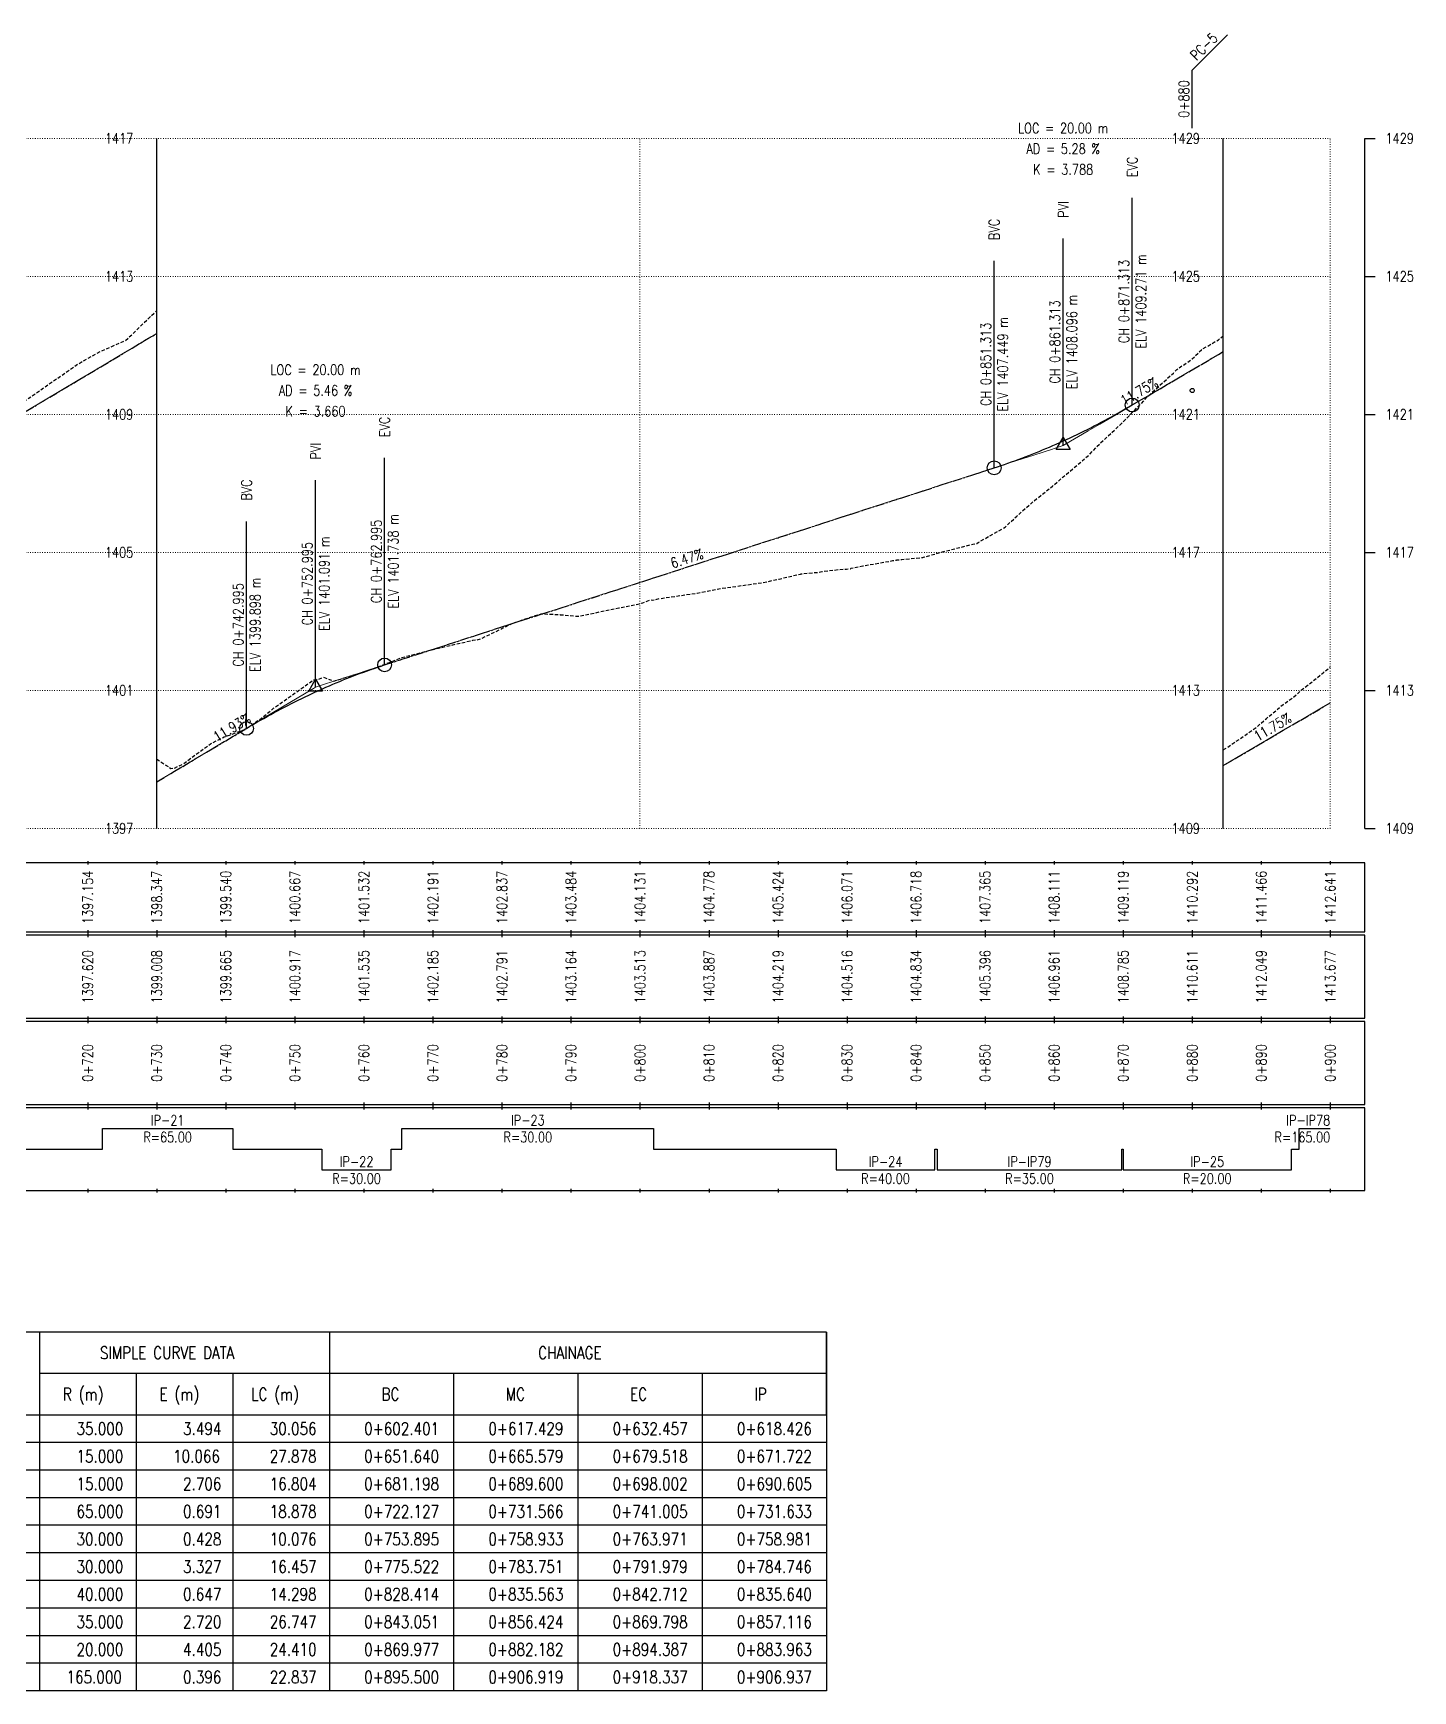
# Model space of a CAD drawing. Extents: x 337736 to 342002, y 3067251 to 3069533.
# Drawn here: x 338887.5 to 339087.4, y 3067262.7 to 3067503 of the extents above; entities that cross this region are included whole.
import ezdxf
from ezdxf.enums import TextEntityAlignment as Align

# ---------------------------------------------------------------- set-up
doc = ezdxf.new("R2010")
doc.units = 0
doc.header["$MEASUREMENT"] = 0
for name, pattern in [('Center', [2, 1.25, -0.25, 0.25, -0.25]), ('Dashed', [0.75, 0.5, -0.25]), ('Dot', [0.25, 0, -0.25])]:
    doc.linetypes.add(name, pattern=pattern)
for name, color, linetype in [('Chainage_TXT', 7, 'Continuous'), ('DesignRL_TXT', 5, 'Continuous'), ('ExistRL_TXT', 3, 'Continuous'), ('GL', 3, 'Dashed'), ('Grade Text', 7, 'Continuous'), ('HC_Data', 7, 'Continuous'), ('Horizontal Alignment', 7, 'Continuous'), ('Remark', 7, 'Continuous'), ('Scale Line', 1, 'Continuous'), ('TitleBox', 7, 'Continuous'), ('VIP Mark', 7, 'Continuous')]:
    doc.layers.add(name, color=color, linetype=linetype)
for name, color, linetype, lineweight in [('Grids', 9, 'Dot', 13), ('PipeCulvert', 6, 'Continuous', 30), ('Vertical Alignment', 5, 'Center', 30), ('VIP Line', 2, 'Continuous', 5)]:
    doc.layers.add(name, color=color, linetype=linetype, lineweight=lineweight)
doc.styles.get("Standard").update_dxf_attribs({"font": 'simplex.shx'})

msp = doc.modelspace()

# ---------------------------------------------------------------- linework, layer by layer
at = {"layer": 'GL', "flags": 128}
for points in [[(338775.39, 3067395.47), (338776.07, 3067395.65), (338777.1, 3067395.92), (338778.38, 3067396.28), (338782.02, 3067397.24), (338784.75, 3067397.87), (338786.64, 3067398.6), (338790.11, 3067399.95), (338791.44, 3067400.15), (338795.39, 3067401.51), (338796.36, 3067401.81), (338796.76, 3067401.99), (338800.27, 3067403.9), (338802.03, 3067405.03), (338802.62, 3067405.29), (338805.23, 3067407.85), (338807.83, 3067408.68), (338808.73, 3067409.15), (338810.08, 3067410.4), (338814.69, 3067412.1), (338815.32, 3067412.48), (338815.39, 3067412.52), (338816.02, 3067412.89), (338820.39, 3067415.72), (338824.02, 3067417.43), (338826.11, 3067418.17), (338827.99, 3067418.85), (338829.91, 3067419.97), (338832.42, 3067420.61), (338833.42, 3067421.19), (338833.7, 3067421.21), (338835.39, 3067421.75), (338835.82, 3067421.89), (338838.05, 3067422.75), (338839.76, 3067423.19), (338839.98, 3067423.19), (338842.82, 3067424), (338843.88, 3067424.63), (338845.14, 3067424.98), (338847.76, 3067425.73), (338849.93, 3067426.22), (338851.65, 3067426.62), (338853.3, 3067427.34), (338855.39, 3067428.26), (338855.88, 3067428.47), (338857.85, 3067428.84), (338859.81, 3067429.91), (338861.18, 3067430.66), (338862.93, 3067431.63), (338864.29, 3067432.38), (338867.97, 3067434.49), (338868.42, 3067434.77), (338872.1, 3067437.09), (338872.72, 3067437.89), (338875.39, 3067440.64), (338877.11, 3067442.41), (338882.59, 3067447.12), (338886.45, 3067449.81), (338894, 3067455.05), (338895.39, 3067455.84), (338897.26, 3067456.88), (338900.81, 3067458.41), (338901.81, 3067459.31), (338905.37, 3067462.78)], [(338905.37, 3067397.78), (338907.43, 3067396.42), (338907.96, 3067396.46), (338909.15, 3067397.04), (338913.16, 3067399.99), (338915.15, 3067400.98), (338915.39, 3067401.06), (338918.24, 3067402.1), (338920.61, 3067403.73), (338922.31, 3067405.13), (338928.07, 3067409.23), (338928.39, 3067409.26), (338928.79, 3067409.31), (338929.53, 3067409.63), (338931.04, 3067409.07), (338933.48, 3067409.83), (338934.87, 3067410.24), (338935.39, 3067410.41), (338936.11, 3067410.64), (338940.69, 3067412.4), (338940.79, 3067412.45), (338940.87, 3067412.48), (338944.64, 3067413.45), (338945.62, 3067413.72), (338951.19, 3067414.99), (338951.72, 3067415.05), (338952.43, 3067415.27), (338955.39, 3067416.69), (338956.71, 3067417.35), (338958.22, 3067417.89), (338961.08, 3067418.84), (338963.83, 3067418.7), (338966.45, 3067418.46), (338971.05, 3067419.42), (338972.34, 3067419.68), (338974.57, 3067420.11), (338975.3, 3067420.27), (338975.39, 3067420.3), (338975.79, 3067420.44), (338976.97, 3067420.88), (338977.18, 3067420.79), (338978.19, 3067421.03), (338983.66, 3067421.82), (338986.8, 3067422.46), (338987.9, 3067422.61), (338993.2, 3067423.35), (338995.39, 3067423.83), (338995.55, 3067423.87), (338998.66, 3067424.59), (338998.74, 3067424.6), (338998.78, 3067424.61), (338998.97, 3067424.63), (339001.35, 3067424.86), (339001.75, 3067424.96), (339004.85, 3067425.32), (339005.33, 3067425.31), (339005.8, 3067425.35), (339005.88, 3067425.36), (339005.97, 3067425.45), (339007.67, 3067425.76), (339012.01, 3067426.53), (339012.53, 3067426.62), (339012.62, 3067426.63), (339013.31, 3067426.7), (339015.39, 3067426.9), (339016.28, 3067426.99), (339016.38, 3067427), (339016.47, 3067427.03), (339018.87, 3067427.71), (339023.6, 3067428.93), (339024.21, 3067429.01), (339024.37, 3067429.16), (339025.22, 3067429.65), (339025.39, 3067429.71), (339025.65, 3067429.89), (339028.27, 3067431.36), (339029.96, 3067432.98), (339032.46, 3067435.18), (339035.15, 3067437.33), (339035.39, 3067437.54), (339036.7, 3067438.66), (339036.95, 3067438.87), (339040.31, 3067441.73), (339041.99, 3067443.47), (339044.89, 3067446.16), (339048.04, 3067449.31), (339049, 3067450.38), (339052.67, 3067453.72), (339053.16, 3067454.23), (339055.28, 3067455.68), (339055.39, 3067455.79), (339056.72, 3067457.09), (339059.19, 3067458.55), (339059.89, 3067459.1)], [(339059.89, 3067399.1), (339060.23, 3067399.29), (339061.61, 3067400.24), (339064.74, 3067402.39), (339066.13, 3067403.66), (339068.58, 3067405.69), (339069.91, 3067406.63), (339071.12, 3067407.68), (339074.34, 3067410.26), (339075.39, 3067411.12)]]:
    msp.add_lwpolyline(points, dxfattribs=at)
at = {"layer": 'Grids'}
for p, q in [((338775.39, 3067487.73), (339075.39, 3067487.73)), ((338975.39, 3067387.73), (338975.39, 3067487.73)), ((339075.39, 3067387.73), (339075.39, 3067487.73)), ((339075.39, 3067387.73), (339075.39, 3067487.73)), ((338775.39, 3067467.73), (339075.39, 3067467.73)), ((338775.39, 3067447.73), (339075.39, 3067447.73)), ((338775.39, 3067427.73), (339075.39, 3067427.73)), ((338775.39, 3067407.73), (339075.39, 3067407.73)), ((338775.39, 3067387.73), (339075.39, 3067387.73))]:
    msp.add_line(p, q, dxfattribs=at)
at = {"layer": 'HC_Data'}
for p, q in [((338888.39, 3067314.73), (338888.39, 3067302.73)), ((338930.39, 3067314.73), (338930.39, 3067302.73)), ((339002.39, 3067314.73), (339002.39, 3067302.73)), ((338930.39, 3067308.73), (338888.39, 3067308.73)), ((338902.39, 3067308.73), (338902.39, 3067302.73)), ((338916.39, 3067308.73), (338916.39, 3067302.73)), ((339002.39, 3067308.73), (338930.39, 3067308.73)), ((338948.39, 3067308.73), (338948.39, 3067302.73)), ((338966.39, 3067308.73), (338966.39, 3067302.73)), ((338984.39, 3067308.73), (338984.39, 3067302.73)), ((338888.39, 3067302.73), (338888.39, 3067262.73)), ((338902.39, 3067302.73), (338902.39, 3067262.73)), ((338916.39, 3067302.73), (338916.39, 3067262.73)), ((338930.39, 3067302.73), (338930.39, 3067262.73)), ((338948.39, 3067302.73), (338948.39, 3067262.73)), ((338966.39, 3067302.73), (338966.39, 3067262.73)), ((338984.39, 3067302.73), (338984.39, 3067262.73)), ((339002.39, 3067302.73), (339002.39, 3067262.73)), ((339002.39, 3067298.73), (338770.39, 3067298.73)), ((339002.39, 3067294.73), (338770.39, 3067294.73)), ((339002.39, 3067290.73), (338770.39, 3067290.73)), ((339002.39, 3067286.73), (338770.39, 3067286.73)), ((339002.39, 3067282.73), (338770.39, 3067282.73)), ((339002.39, 3067278.73), (338770.39, 3067278.73)), ((339002.39, 3067274.73), (338770.39, 3067274.73)), ((339002.39, 3067270.73), (338770.39, 3067270.73)), ((339002.39, 3067266.73), (338770.39, 3067266.73)), ((339002.39, 3067262.73), (338770.39, 3067262.73))]:
    msp.add_line(p, q, dxfattribs=at)
msp.add_lwpolyline([(338770.39, 3067314.73), (338770.39, 3067302.73), (339002.39, 3067302.73), (339002.39, 3067314.73), (338770.39, 3067314.73)], dxfattribs=at)
at = {"layer": 'Horizontal Alignment'}
msp.add_lwpolyline([(338873.39, 3067341.23), (338897.52, 3067341.23), (338897.52, 3067344.23), (338916.4, 3067344.23), (338916.4, 3067341.23), (338929.29, 3067341.23), (338929.29, 3067338.23), (338939.36, 3067338.23), (338939.36, 3067341.23), (338940.91, 3067341.23), (338940.91, 3067344.23), (338977.37, 3067344.23), (338977.37, 3067341.23), (339003.81, 3067341.23), (339003.81, 3067338.23), (339018.1, 3067338.23), (339018.1, 3067341.23), (339018.44, 3067341.23), (339018.44, 3067338.23), (339045.19, 3067338.23), (339045.19, 3067341.23), (339045.37, 3067341.23), (339045.37, 3067338.23), (339069.78, 3067338.23), (339069.78, 3067341.23), (339070.89, 3067341.23), (339070.89, 3067344.23), (339075.39, 3067344.23)], dxfattribs=at)
at = {"layer": 'PipeCulvert'}
msp.add_circle((339055.39, 3067451.19), 0.3, dxfattribs=at)
at = {"layer": 'Remark'}
for p, q in [((339055.39, 3067497.63), (339060.48, 3067502.73)), ((339055.39, 3067489.23), (339055.39, 3067497.63))]:
    msp.add_line(p, q, dxfattribs=at)
at = {"layer": 'Scale Line'}
for p, q in [((338905.37, 3067387.73), (338905.37, 3067487.73)), ((339059.89, 3067387.73), (339059.89, 3067487.73)), ((339080.39, 3067387.73), (339080.39, 3067487.73)), ((339080.39, 3067487.73), (339081.89, 3067487.73)), ((339080.39, 3067467.73), (339081.89, 3067467.73)), ((339080.39, 3067447.73), (339081.89, 3067447.73)), ((339080.39, 3067427.73), (339081.89, 3067427.73)), ((339080.39, 3067407.73), (339081.89, 3067407.73)), ((339080.39, 3067387.73), (339081.89, 3067387.73))]:
    msp.add_line(p, q, dxfattribs=at)
at = {"layer": 'TitleBox'}
for p, q in [((338895.39, 3067382.98), (338895.39, 3067382.48)), ((338905.39, 3067382.98), (338905.39, 3067382.48)), ((338915.39, 3067382.98), (338915.39, 3067382.48)), ((338925.39, 3067382.98), (338925.39, 3067382.48)), ((338935.39, 3067382.98), (338935.39, 3067382.48)), ((338945.39, 3067382.98), (338945.39, 3067382.48)), ((338955.39, 3067382.98), (338955.39, 3067382.48)), ((338965.39, 3067382.98), (338965.39, 3067382.48)), ((338975.39, 3067382.98), (338975.39, 3067382.48)), ((338985.39, 3067382.98), (338985.39, 3067382.48)), ((338995.39, 3067382.98), (338995.39, 3067382.48)), ((339005.39, 3067382.98), (339005.39, 3067382.48)), ((339015.39, 3067382.98), (339015.39, 3067382.48)), ((339025.39, 3067382.98), (339025.39, 3067382.48)), ((339035.39, 3067382.98), (339035.39, 3067382.48)), ((339045.39, 3067382.98), (339045.39, 3067382.48)), ((339055.39, 3067382.98), (339055.39, 3067382.48)), ((339065.39, 3067382.98), (339065.39, 3067382.48)), ((339075.39, 3067382.98), (339075.39, 3067382.48)), ((339075.39, 3067382.98), (339075.39, 3067382.48)), ((338895.39, 3067372.98), (338895.39, 3067372.48)), ((338895.39, 3067372.48), (338895.39, 3067371.98)), ((338905.39, 3067372.98), (338905.39, 3067372.48)), ((338905.39, 3067372.48), (338905.39, 3067371.98)), ((338915.39, 3067372.98), (338915.39, 3067372.48)), ((338915.39, 3067372.48), (338915.39, 3067371.98)), ((338925.39, 3067372.98), (338925.39, 3067372.48)), ((338925.39, 3067372.48), (338925.39, 3067371.98)), ((338935.39, 3067372.98), (338935.39, 3067372.48)), ((338935.39, 3067372.48), (338935.39, 3067371.98)), ((338945.39, 3067372.98), (338945.39, 3067372.48)), ((338945.39, 3067372.48), (338945.39, 3067371.98)), ((338955.39, 3067372.98), (338955.39, 3067372.48)), ((338955.39, 3067372.48), (338955.39, 3067371.98)), ((338965.39, 3067372.98), (338965.39, 3067372.48)), ((338965.39, 3067372.48), (338965.39, 3067371.98)), ((338975.39, 3067372.98), (338975.39, 3067372.48)), ((338975.39, 3067372.48), (338975.39, 3067371.98)), ((338985.39, 3067372.98), (338985.39, 3067372.48)), ((338985.39, 3067372.48), (338985.39, 3067371.98)), ((338995.39, 3067372.98), (338995.39, 3067372.48)), ((338995.39, 3067372.48), (338995.39, 3067371.98)), ((339005.39, 3067372.98), (339005.39, 3067372.48)), ((339005.39, 3067372.48), (339005.39, 3067371.98)), ((339015.39, 3067372.98), (339015.39, 3067372.48)), ((339015.39, 3067372.48), (339015.39, 3067371.98)), ((339025.39, 3067372.98), (339025.39, 3067372.48)), ((339025.39, 3067372.48), (339025.39, 3067371.98)), ((339035.39, 3067372.98), (339035.39, 3067372.48)), ((339035.39, 3067372.48), (339035.39, 3067371.98)), ((339045.39, 3067372.98), (339045.39, 3067372.48)), ((339045.39, 3067372.48), (339045.39, 3067371.98)), ((339055.39, 3067372.98), (339055.39, 3067372.48)), ((339055.39, 3067372.48), (339055.39, 3067371.98)), ((339065.39, 3067372.98), (339065.39, 3067372.48)), ((339065.39, 3067372.48), (339065.39, 3067371.98)), ((339075.39, 3067372.98), (339075.39, 3067372.48)), ((339075.39, 3067372.98), (339075.39, 3067372.48)), ((339075.39, 3067372.48), (339075.39, 3067371.98)), ((339075.39, 3067372.48), (339075.39, 3067371.98)), ((338895.39, 3067360.48), (338895.39, 3067359.98)), ((338895.39, 3067359.98), (338895.39, 3067359.48)), ((338905.39, 3067360.48), (338905.39, 3067359.98)), ((338905.39, 3067359.98), (338905.39, 3067359.48)), ((338915.39, 3067360.48), (338915.39, 3067359.98)), ((338915.39, 3067359.98), (338915.39, 3067359.48)), ((338925.39, 3067360.48), (338925.39, 3067359.98)), ((338925.39, 3067359.98), (338925.39, 3067359.48)), ((338935.39, 3067360.48), (338935.39, 3067359.98)), ((338935.39, 3067359.98), (338935.39, 3067359.48)), ((338945.39, 3067360.48), (338945.39, 3067359.98)), ((338945.39, 3067359.98), (338945.39, 3067359.48)), ((338955.39, 3067360.48), (338955.39, 3067359.98)), ((338955.39, 3067359.98), (338955.39, 3067359.48)), ((338965.39, 3067360.48), (338965.39, 3067359.98)), ((338965.39, 3067359.98), (338965.39, 3067359.48)), ((338975.39, 3067360.48), (338975.39, 3067359.98)), ((338975.39, 3067359.98), (338975.39, 3067359.48)), ((338985.39, 3067360.48), (338985.39, 3067359.98)), ((338985.39, 3067359.98), (338985.39, 3067359.48)), ((338995.39, 3067360.48), (338995.39, 3067359.98)), ((338995.39, 3067359.98), (338995.39, 3067359.48)), ((339005.39, 3067360.48), (339005.39, 3067359.98)), ((339005.39, 3067359.98), (339005.39, 3067359.48)), ((339015.39, 3067360.48), (339015.39, 3067359.98)), ((339015.39, 3067359.98), (339015.39, 3067359.48)), ((339025.39, 3067360.48), (339025.39, 3067359.98)), ((339025.39, 3067359.98), (339025.39, 3067359.48)), ((339035.39, 3067360.48), (339035.39, 3067359.98)), ((339035.39, 3067359.98), (339035.39, 3067359.48)), ((339045.39, 3067360.48), (339045.39, 3067359.98)), ((339045.39, 3067359.98), (339045.39, 3067359.48)), ((339055.39, 3067360.48), (339055.39, 3067359.98)), ((339055.39, 3067359.98), (339055.39, 3067359.48)), ((339065.39, 3067360.48), (339065.39, 3067359.98)), ((339065.39, 3067359.98), (339065.39, 3067359.48)), ((339075.39, 3067360.48), (339075.39, 3067359.98)), ((339075.39, 3067360.48), (339075.39, 3067359.98)), ((339075.39, 3067359.98), (339075.39, 3067359.48)), ((339075.39, 3067359.98), (339075.39, 3067359.48)), ((338895.39, 3067347.98), (338895.39, 3067347.48)), ((338895.39, 3067347.48), (338895.39, 3067346.98)), ((338905.39, 3067347.98), (338905.39, 3067347.48)), ((338905.39, 3067347.48), (338905.39, 3067346.98)), ((338915.39, 3067347.98), (338915.39, 3067347.48)), ((338915.39, 3067347.48), (338915.39, 3067346.98)), ((338925.39, 3067347.98), (338925.39, 3067347.48)), ((338925.39, 3067347.48), (338925.39, 3067346.98)), ((338935.39, 3067347.98), (338935.39, 3067347.48)), ((338935.39, 3067347.48), (338935.39, 3067346.98)), ((338945.39, 3067347.98), (338945.39, 3067347.48)), ((338945.39, 3067347.48), (338945.39, 3067346.98)), ((338955.39, 3067347.98), (338955.39, 3067347.48)), ((338955.39, 3067347.48), (338955.39, 3067346.98)), ((338965.39, 3067347.98), (338965.39, 3067347.48)), ((338965.39, 3067347.48), (338965.39, 3067346.98)), ((338975.39, 3067347.98), (338975.39, 3067347.48)), ((338975.39, 3067347.48), (338975.39, 3067346.98)), ((338985.39, 3067347.98), (338985.39, 3067347.48)), ((338985.39, 3067347.48), (338985.39, 3067346.98)), ((338995.39, 3067347.98), (338995.39, 3067347.48)), ((338995.39, 3067347.48), (338995.39, 3067346.98)), ((339005.39, 3067347.98), (339005.39, 3067347.48)), ((339005.39, 3067347.48), (339005.39, 3067346.98)), ((339015.39, 3067347.98), (339015.39, 3067347.48)), ((339015.39, 3067347.48), (339015.39, 3067346.98)), ((339025.39, 3067347.98), (339025.39, 3067347.48)), ((339025.39, 3067347.48), (339025.39, 3067346.98)), ((339035.39, 3067347.98), (339035.39, 3067347.48)), ((339035.39, 3067347.48), (339035.39, 3067346.98)), ((339045.39, 3067347.98), (339045.39, 3067347.48)), ((339045.39, 3067347.48), (339045.39, 3067346.98)), ((339055.39, 3067347.98), (339055.39, 3067347.48)), ((339055.39, 3067347.48), (339055.39, 3067346.98)), ((339065.39, 3067347.98), (339065.39, 3067347.48)), ((339065.39, 3067347.48), (339065.39, 3067346.98)), ((339075.39, 3067347.98), (339075.39, 3067347.48)), ((339075.39, 3067347.98), (339075.39, 3067347.48)), ((339075.39, 3067347.48), (339075.39, 3067346.98)), ((339075.39, 3067347.48), (339075.39, 3067346.98)), ((338895.39, 3067335.48), (338895.39, 3067334.98)), ((338905.39, 3067335.48), (338905.39, 3067334.98)), ((338915.39, 3067335.48), (338915.39, 3067334.98)), ((338925.39, 3067335.48), (338925.39, 3067334.98)), ((338935.39, 3067335.48), (338935.39, 3067334.98)), ((338945.39, 3067335.48), (338945.39, 3067334.98)), ((338955.39, 3067335.48), (338955.39, 3067334.98)), ((338965.39, 3067335.48), (338965.39, 3067334.98)), ((338975.39, 3067335.48), (338975.39, 3067334.98)), ((338985.39, 3067335.48), (338985.39, 3067334.98)), ((338995.39, 3067335.48), (338995.39, 3067334.98)), ((339005.39, 3067335.48), (339005.39, 3067334.98)), ((339015.39, 3067335.48), (339015.39, 3067334.98)), ((339025.39, 3067335.48), (339025.39, 3067334.98)), ((339035.39, 3067335.48), (339035.39, 3067334.98)), ((339045.39, 3067335.48), (339045.39, 3067334.98)), ((339055.39, 3067335.48), (339055.39, 3067334.98)), ((339065.39, 3067335.48), (339065.39, 3067334.98)), ((339075.39, 3067335.48), (339075.39, 3067334.98)), ((339075.39, 3067335.48), (339075.39, 3067334.98))]:
    msp.add_line(p, q, dxfattribs=at)
for points in [[(338770.39, 3067372.73), (339080.39, 3067372.73), (339080.39, 3067382.73), (338770.39, 3067382.73)], [(338770.39, 3067360.23), (339080.39, 3067360.23), (339080.39, 3067372.23), (338770.39, 3067372.23)], [(338770.39, 3067347.73), (339080.39, 3067347.73), (339080.39, 3067359.73), (338770.39, 3067359.73)], [(338770.39, 3067335.23), (339080.39, 3067335.23), (339080.39, 3067347.23), (338770.39, 3067347.23)]]:
    msp.add_lwpolyline(points, close=True, dxfattribs=at)
at = {"layer": 'Vertical Alignment'}
for points in [[(338886.45, 3067448.17), (338894, 3067452.67), (338895.39, 3067453.51), (338897.26, 3067454.62), (338900.81, 3067456.73), (338901.81, 3067457.34), (338905.37, 3067459.46)], [(338905.37, 3067394.46), (338907.43, 3067395.69), (338907.96, 3067396), (338909.15, 3067396.72), (338913.16, 3067399.11), (338915.15, 3067400.3), (338915.39, 3067400.44), (338918.24, 3067402.14), (338918.39, 3067402.22), (338918.89, 3067402.52), (338919.39, 3067402.81), (338919.89, 3067403.1), (338920.39, 3067403.39), (338920.89, 3067403.67), (338921.39, 3067403.95), (338921.89, 3067404.23), (338922.39, 3067404.5), (338922.89, 3067404.77), (338923.39, 3067405.04), (338923.89, 3067405.3), (338924.39, 3067405.56), (338924.89, 3067405.81), (338925.39, 3067406.06), (338925.89, 3067406.31), (338926.39, 3067406.56), (338926.89, 3067406.8), (338927.39, 3067407.04), (338927.89, 3067407.27), (338928.39, 3067407.51), (338928.89, 3067407.73), (338929.39, 3067407.96), (338929.89, 3067408.18), (338930.39, 3067408.4), (338930.89, 3067408.61), (338931.39, 3067408.82), (338931.89, 3067409.03), (338932.39, 3067409.24), (338932.89, 3067409.44), (338933.39, 3067409.64), (338933.89, 3067409.83), (338934.39, 3067410.02), (338934.89, 3067410.21), (338935.39, 3067410.39), (338935.89, 3067410.57), (338936.39, 3067410.75), (338936.89, 3067410.92), (338937.39, 3067411.09), (338937.89, 3067411.26), (338938.39, 3067411.42), (338938.39, 3067411.42), (338940.69, 3067412.17), (338940.79, 3067412.2), (338940.87, 3067412.23), (338944.64, 3067413.44), (338945.62, 3067413.76), (338951.19, 3067415.56), (338951.72, 3067415.74), (338952.43, 3067415.96), (338955.39, 3067416.92), (338956.71, 3067417.35), (338958.22, 3067417.84), (338961.08, 3067418.76), (338963.83, 3067419.65), (338966.45, 3067420.5), (338971.05, 3067421.99), (338972.34, 3067422.4), (338974.57, 3067423.12), (338975.3, 3067423.36), (338975.39, 3067423.39), (338975.79, 3067423.52), (338976.97, 3067423.9), (338977.18, 3067423.97), (338978.19, 3067424.29), (338983.66, 3067426.06), (338986.8, 3067427.08), (338987.9, 3067427.43), (338993.2, 3067429.15), (338995.39, 3067429.86), (338995.55, 3067429.91), (338998.66, 3067430.91), (338998.74, 3067430.94), (338998.78, 3067430.95), (338998.97, 3067431.01), (339001.35, 3067431.78), (339001.75, 3067431.91), (339004.85, 3067432.91), (339005.33, 3067433.07), (339005.8, 3067433.22), (339005.88, 3067433.25), (339005.97, 3067433.28), (339007.67, 3067433.83), (339012.01, 3067435.23), (339012.53, 3067435.4), (339012.62, 3067435.43), (339013.31, 3067435.65), (339015.39, 3067436.32), (339016.28, 3067436.61), (339016.38, 3067436.64), (339016.47, 3067436.67), (339018.87, 3067437.45), (339023.6, 3067438.98), (339024.21, 3067439.18), (339024.37, 3067439.23), (339025.22, 3067439.5), (339025.39, 3067439.56), (339025.65, 3067439.64), (339026.7, 3067439.98), (339027.2, 3067440.15), (339027.7, 3067440.31), (339028.2, 3067440.48), (339028.7, 3067440.66), (339029.2, 3067440.83), (339029.7, 3067441.01), (339030.2, 3067441.19), (339030.7, 3067441.38), (339031.2, 3067441.57), (339031.7, 3067441.76), (339032.2, 3067441.96), (339032.7, 3067442.16), (339033.2, 3067442.36), (339033.7, 3067442.57), (339034.2, 3067442.78), (339034.7, 3067442.99), (339035.2, 3067443.21), (339035.7, 3067443.43), (339036.2, 3067443.65), (339036.7, 3067443.88), (339037.2, 3067444.11), (339037.7, 3067444.34), (339038.2, 3067444.57), (339038.7, 3067444.81), (339039.2, 3067445.06), (339039.7, 3067445.3), (339040.2, 3067445.55), (339040.7, 3067445.8), (339041.2, 3067446.06), (339041.7, 3067446.32), (339042.2, 3067446.58), (339042.7, 3067446.85), (339043.2, 3067447.11), (339043.7, 3067447.39), (339044.2, 3067447.66), (339044.7, 3067447.94), (339045.2, 3067448.22), (339045.7, 3067448.51), (339046.2, 3067448.8), (339046.7, 3067449.09), (339046.7, 3067449.09), (339048.04, 3067449.87), (339049, 3067450.44), (339052.67, 3067452.59), (339053.16, 3067452.88), (339055.28, 3067454.13), (339055.39, 3067454.19), (339056.72, 3067454.97), (339059.19, 3067456.42), (339059.89, 3067456.83)], [(339059.89, 3067396.83), (339060.23, 3067397.04), (339061.61, 3067397.84), (339064.74, 3067399.68), (339066.13, 3067400.5), (339068.58, 3067401.94), (339069.91, 3067402.72), (339071.12, 3067403.43), (339074.34, 3067405.32), (339075.39, 3067405.94)]]:
    msp.add_lwpolyline(points, dxfattribs=at)
at = {"layer": 'VIP Line'}
for points in [[(338886.45, 3067448.17), (338894, 3067452.67), (338895.39, 3067453.51), (338897.26, 3067454.62), (338900.81, 3067456.73), (338901.81, 3067457.34), (338905.37, 3067459.46)], [(338905.37, 3067394.46), (338907.43, 3067395.69), (338907.96, 3067396), (338909.15, 3067396.72), (338913.16, 3067399.11), (338915.15, 3067400.3), (338915.39, 3067400.44), (338918.24, 3067402.14), (338920.61, 3067403.55), (338922.31, 3067404.57), (338928.07, 3067408), (338928.39, 3067408.19), (338928.79, 3067408.32), (338929.53, 3067408.56), (338931.04, 3067409.05), (338933.48, 3067409.84), (338934.87, 3067410.29), (338935.39, 3067410.45), (338936.11, 3067410.69), (338940.69, 3067412.17), (338940.79, 3067412.2), (338940.87, 3067412.23), (338944.64, 3067413.44), (338945.62, 3067413.76), (338951.19, 3067415.56), (338951.72, 3067415.74), (338952.43, 3067415.96), (338955.39, 3067416.92), (338956.71, 3067417.35), (338958.22, 3067417.84), (338961.08, 3067418.76), (338963.83, 3067419.65), (338966.45, 3067420.5), (338971.05, 3067421.99), (338972.34, 3067422.4), (338974.57, 3067423.12), (338975.3, 3067423.36), (338975.39, 3067423.39), (338975.79, 3067423.52), (338976.97, 3067423.9), (338977.18, 3067423.97), (338978.19, 3067424.29), (338983.66, 3067426.06), (338986.8, 3067427.08), (338987.9, 3067427.43), (338993.2, 3067429.15), (338995.39, 3067429.86), (338995.55, 3067429.91), (338998.66, 3067430.91), (338998.74, 3067430.94), (338998.78, 3067430.95), (338998.97, 3067431.01), (339001.35, 3067431.78), (339001.75, 3067431.91), (339004.85, 3067432.91), (339005.33, 3067433.07), (339005.8, 3067433.22), (339005.88, 3067433.25), (339005.97, 3067433.28), (339007.67, 3067433.83), (339012.01, 3067435.23), (339012.53, 3067435.4), (339012.62, 3067435.43), (339013.31, 3067435.65), (339015.39, 3067436.32), (339016.28, 3067436.61), (339016.38, 3067436.64), (339016.47, 3067436.67), (339018.87, 3067437.45), (339023.6, 3067438.98), (339024.21, 3067439.18), (339024.37, 3067439.23), (339025.22, 3067439.5), (339025.39, 3067439.56), (339025.65, 3067439.64), (339028.27, 3067440.49), (339029.96, 3067441.04), (339032.46, 3067441.84), (339035.15, 3067442.71), (339035.39, 3067442.79), (339036.7, 3067443.22), (339036.95, 3067443.36), (339040.31, 3067445.33), (339041.99, 3067446.32), (339044.89, 3067448.02), (339048.04, 3067449.87), (339049, 3067450.44), (339052.67, 3067452.59), (339053.16, 3067452.88), (339055.28, 3067454.13), (339055.39, 3067454.19), (339056.72, 3067454.97), (339059.19, 3067456.42), (339059.89, 3067456.83)], [(339059.89, 3067396.83), (339060.23, 3067397.04), (339061.61, 3067397.84), (339064.74, 3067399.68), (339066.13, 3067400.5), (339068.58, 3067401.94), (339069.91, 3067402.72), (339071.12, 3067403.43), (339074.34, 3067405.32), (339075.39, 3067405.94)]]:
    msp.add_lwpolyline(points, dxfattribs=at)
at = {"layer": 'VIP Mark'}
for p, q in [((339046.7, 3067449.09), (339046.7, 3067479.09)), ((339036.7, 3067443.22), (339036.7, 3067473.22)), ((339026.7, 3067439.98), (339026.7, 3067469.98)), ((338938.39, 3067411.42), (338938.39, 3067441.42)), ((338928.39, 3067408.19), (338928.39, 3067438.19)), ((338918.39, 3067402.22), (338918.39, 3067432.22))]:
    msp.add_line(p, q, dxfattribs=at)
for points in [[(339035.7, 3067442.64), (339036.7, 3067444.37), (339037.7, 3067442.64), (339035.7, 3067442.64)], [(338927.39, 3067407.61), (338928.39, 3067409.34), (338929.39, 3067407.61), (338927.39, 3067407.61)]]:
    msp.add_lwpolyline(points, dxfattribs=at)
for centre in [(339046.7, 3067449.09), (339026.7, 3067439.98), (338938.39, 3067411.42), (338918.39, 3067402.22)]:
    msp.add_circle(centre, 1, dxfattribs=at)

# ---------------------------------------------------------------- texts
at = {"width": 0.8}
for s, p in [('1417', (338897.87, 3067486.98)), ('1429', (339052.39, 3067486.98)), ('1413', (338897.87, 3067466.98)), ('1425', (339052.39, 3067466.98)), ('1409', (338897.87, 3067446.98)), ('1421', (339052.39, 3067446.98)), ('1405', (338897.87, 3067426.98)), ('1417', (339052.39, 3067426.98)), ('1401', (338897.87, 3067406.98)), ('1413', (339052.39, 3067406.98)), ('1397', (338897.87, 3067386.98)), ('1409', (339052.39, 3067386.98))]:
    msp.add_text(s, height=1.5, dxfattribs=at).set_placement(p)
for s, p in [('1429', (339083.39, 3067487.73)), ('1425', (339083.39, 3067467.73)), ('1421', (339083.39, 3067447.73)), ('1417', (339083.39, 3067427.73)), ('1413', (339083.39, 3067407.73)), ('1409', (339083.39, 3067387.73))]:
    msp.add_text(s, height=1.5, dxfattribs=at).set_placement(p, align=Align.MIDDLE_LEFT)
at = {"layer": 'Chainage_TXT', "width": 0.8}
for s, p in [('0+720', (338895.39, 3067353.73)), ('0+730', (338905.39, 3067353.73)), ('0+740', (338915.39, 3067353.73)), ('0+750', (338925.39, 3067353.73)), ('0+760', (338935.39, 3067353.73)), ('0+770', (338945.39, 3067353.73)), ('0+780', (338955.39, 3067353.73)), ('0+790', (338965.39, 3067353.73)), ('0+800', (338975.39, 3067353.73)), ('0+810', (338985.39, 3067353.73)), ('0+820', (338995.39, 3067353.73)), ('0+830', (339005.39, 3067353.73)), ('0+840', (339015.39, 3067353.73)), ('0+850', (339025.39, 3067353.73)), ('0+860', (339035.39, 3067353.73)), ('0+870', (339045.39, 3067353.73)), ('0+880', (339055.39, 3067353.73)), ('0+890', (339065.39, 3067353.73)), ('0+900', (339075.39, 3067353.73)), ('0+900', (339075.39, 3067353.73))]:
    msp.add_text(s, height=1.5, rotation=90, dxfattribs=at).set_placement(p, align=Align.MIDDLE_CENTER)
at = {"layer": 'DesignRL_TXT', "width": 0.8}
for s, p in [('1397.154', (338895.39, 3067377.73)), ('1398.347', (338905.39, 3067377.73)), ('1399.540', (338915.39, 3067377.73)), ('1400.667', (338925.39, 3067377.73)), ('1401.532', (338935.39, 3067377.73)), ('1402.191', (338945.39, 3067377.73)), ('1402.837', (338955.39, 3067377.73)), ('1403.484', (338965.39, 3067377.73)), ('1404.131', (338975.39, 3067377.73)), ('1404.778', (338985.39, 3067377.73)), ('1405.424', (338995.39, 3067377.73)), ('1406.071', (339005.39, 3067377.73)), ('1406.718', (339015.39, 3067377.73)), ('1407.365', (339025.39, 3067377.73)), ('1408.111', (339035.39, 3067377.73)), ('1409.119', (339045.39, 3067377.73)), ('1410.292', (339055.39, 3067377.73)), ('1411.466', (339065.39, 3067377.73)), ('1412.641', (339075.39, 3067377.73)), ('1412.641', (339075.39, 3067377.73))]:
    msp.add_text(s, height=1.5, rotation=90, dxfattribs=at).set_placement(p, align=Align.MIDDLE_CENTER)
at = {"layer": 'ExistRL_TXT', "width": 0.8}
for s, p in [('1397.620', (338895.39, 3067366.23)), ('1399.008', (338905.39, 3067366.23)), ('1399.665', (338915.39, 3067366.23)), ('1400.917', (338925.39, 3067366.23)), ('1401.535', (338935.39, 3067366.23)), ('1402.185', (338945.39, 3067366.23)), ('1402.791', (338955.39, 3067366.23)), ('1403.164', (338965.39, 3067366.23)), ('1403.513', (338975.39, 3067366.23)), ('1403.887', (338985.39, 3067366.23)), ('1404.219', (338995.39, 3067366.23)), ('1404.516', (339005.39, 3067366.23)), ('1404.834', (339015.39, 3067366.23)), ('1405.396', (339025.39, 3067366.23)), ('1406.961', (339035.39, 3067366.23)), ('1408.785', (339045.39, 3067366.23)), ('1410.611', (339055.39, 3067366.23)), ('1412.049', (339065.39, 3067366.23)), ('1413.677', (339075.39, 3067366.23)), ('1413.677', (339075.39, 3067366.23))]:
    msp.add_text(s, height=1.5, rotation=90, dxfattribs=at).set_placement(p, align=Align.MIDDLE_CENTER)
at = {"layer": 'Grade Text', "width": 0.8}
for s, rotation, p in [('11.75%', 30.429, (339048.3, 3067450.02)), ('6.47%', 17.9196, (338982.55, 3067425.7)), ('11.93%', 30.8189, (338916.88, 3067401.32)), ('11.75%', 30.429, (339067.64, 3067401.39))]:
    msp.add_text(s, height=1.5, rotation=rotation, dxfattribs=at).set_placement(p, align=Align.BOTTOM_CENTER)
at = {"layer": 'HC_Data', "width": 0.8}
for s, p in [('SIMPLE CURVE DATA', (338897.15, 3067310.83)), ('CHAINAGE', (338960.63, 3067310.83)), ('R (m)', (338891.79, 3067304.83)), ('E (m)', (338905.79, 3067304.83)), ('LC (m)', (338919.07, 3067304.83)), ('BC', (338937.95, 3067304.83)), ('MC', (338955.95, 3067304.83)), ('EC', (338973.95, 3067304.83)), ('IP', (338991.95, 3067304.83)), ('35.000', (338893.75, 3067299.83)), ('3.494', (338909.19, 3067299.83)), ('30.056', (338921.75, 3067299.83)), ('0+602.401', (338935.43, 3067299.83)), ('0+617.429', (338953.43, 3067299.83)), ('0+632.457', (338971.43, 3067299.83)), ('0+618.426', (338989.43, 3067299.83)), ('15.000', (338893.75, 3067295.83)), ('10.066', (338907.75, 3067295.83)), ('27.878', (338921.75, 3067295.83)), ('0+651.640', (338935.43, 3067295.83)), ('0+665.579', (338953.43, 3067295.83)), ('0+679.518', (338971.43, 3067295.83)), ('0+671.722', (338989.43, 3067295.83)), ('15.000', (338893.75, 3067291.83)), ('2.706', (338909.19, 3067291.83)), ('16.804', (338921.75, 3067291.83)), ('0+681.198', (338935.43, 3067291.83)), ('0+689.600', (338953.43, 3067291.83)), ('0+698.002', (338971.43, 3067291.83)), ('0+690.605', (338989.43, 3067291.83)), ('65.000', (338893.75, 3067287.83)), ('0.691', (338909.19, 3067287.83)), ('18.878', (338921.75, 3067287.83)), ('0+722.127', (338935.43, 3067287.83)), ('0+731.566', (338953.43, 3067287.83)), ('0+741.005', (338971.43, 3067287.83)), ('0+731.633', (338989.43, 3067287.83)), ('30.000', (338893.75, 3067283.83)), ('0.428', (338909.19, 3067283.83)), ('10.076', (338921.75, 3067283.83)), ('0+753.895', (338935.43, 3067283.83)), ('0+758.933', (338953.43, 3067283.83)), ('0+763.971', (338971.43, 3067283.83)), ('0+758.981', (338989.43, 3067283.83)), ('30.000', (338893.75, 3067279.83)), ('3.327', (338909.19, 3067279.83)), ('16.457', (338921.75, 3067279.83)), ('0+775.522', (338935.43, 3067279.83)), ('0+783.751', (338953.43, 3067279.83)), ('0+791.979', (338971.43, 3067279.83)), ('0+784.746', (338989.43, 3067279.83)), ('40.000', (338893.75, 3067275.83)), ('0.647', (338909.19, 3067275.83)), ('14.298', (338921.75, 3067275.83)), ('0+828.414', (338935.43, 3067275.83)), ('0+835.563', (338953.43, 3067275.83)), ('0+842.712', (338971.43, 3067275.83)), ('0+835.640', (338989.43, 3067275.83)), ('35.000', (338893.75, 3067271.83)), ('2.720', (338909.19, 3067271.83)), ('26.747', (338921.75, 3067271.83)), ('0+843.051', (338935.43, 3067271.83)), ('0+856.424', (338953.43, 3067271.83)), ('0+869.798', (338971.43, 3067271.83)), ('0+857.116', (338989.43, 3067271.83)), ('20.000', (338893.75, 3067267.83)), ('4.405', (338909.19, 3067267.83)), ('24.410', (338921.75, 3067267.83)), ('0+869.977', (338935.43, 3067267.83)), ('0+882.182', (338953.43, 3067267.83)), ('0+894.387', (338971.43, 3067267.83)), ('0+883.963', (338989.43, 3067267.83)), ('165.000', (338892.31, 3067263.83)), ('0.396', (338909.19, 3067263.83)), ('22.837', (338921.75, 3067263.83)), ('0+895.500', (338935.43, 3067263.83)), ('0+906.919', (338953.43, 3067263.83)), ('0+918.337', (338971.43, 3067263.83)), ('0+906.937', (338989.43, 3067263.83))]:
    msp.add_text(s, height=1.8, dxfattribs=at).set_placement(p)
at = {"layer": 'Horizontal Alignment', "width": 0.8}
for s, p in [('IP-21', (338906.96, 3067344.23)), ('IP-23', (338959.14, 3067344.23)), ('IP-22', (338934.33, 3067338.23)), ('IP-24', (339010.96, 3067338.23)), ('IP-IP79', (339031.82, 3067338.23)), ('IP-25', (339057.57, 3067338.23))]:
    msp.add_text(s, height=1.5, dxfattribs=at).set_placement(p, align=Align.BOTTOM_CENTER)
msp.add_text('IP-IP78', height=1.5, dxfattribs=at).set_placement((339075.39, 3067344.23), align=Align.BOTTOM_RIGHT)
for s, p in [('R=65.00', (338906.96, 3067343.73)), ('R=30.00', (338959.14, 3067343.73)), ('R=30.00', (338934.33, 3067337.73)), ('R=40.00', (339010.96, 3067337.73)), ('R=35.00', (339031.82, 3067337.73)), ('R=20.00', (339057.57, 3067337.73))]:
    msp.add_text(s, height=1.5, dxfattribs=at).set_placement(p, align=Align.TOP_CENTER)
msp.add_text('R=165.00', height=1.5, dxfattribs=at).set_placement((339075.39, 3067343.73), align=Align.TOP_RIGHT)
at = {"layer": 'Remark', "width": 0.8}
for s, rotation, p in [('PC-5', 45, (339057.94, 3067500.18)), ('0+880', 90, (339055.39, 3067493.43))]:
    msp.add_text(s, height=1.5, rotation=rotation, dxfattribs=at).set_placement(p, align=Align.BOTTOM_CENTER)
at = {"layer": 'VIP Mark', "width": 0.8}
for s, p in [('LOC = 20.00 m', (339036.7, 3067489.22)), ('AD = 5.28 %', (339036.7, 3067486.22)), ('K = 3.788', (339036.7, 3067483.22)), ('LOC = 20.00 m', (338928.39, 3067454.19)), ('AD = 5.46 %', (338928.39, 3067451.19)), ('K = 3.660', (338928.39, 3067448.19))]:
    msp.add_text(s, height=1.5, dxfattribs=at).set_placement(p, align=Align.MIDDLE_CENTER)
for s, p in [('EVC', (339046.7, 3067482.09)), ('PVI', (339036.7, 3067476.22)), ('BVC', (339026.7, 3067472.98)), ('EVC', (338938.39, 3067444.42)), ('PVI', (338928.39, 3067441.19)), ('BVC', (338918.39, 3067435.22))]:
    msp.add_text(s, height=1.5, rotation=90, dxfattribs=at).set_placement(p, align=Align.MIDDLE_LEFT)
for s, p in [('CH 0+871.313', (339046.7, 3067464.09)), ('CH 0+861.313', (339036.7, 3067458.22)), ('CH 0+851.313', (339026.7, 3067454.98)), ('CH 0+762.995', (338938.39, 3067426.42)), ('CH 0+752.995', (338928.39, 3067423.19)), ('CH 0+742.995', (338918.39, 3067417.22))]:
    msp.add_text(s, height=1.5, rotation=90, dxfattribs=at).set_placement(p, align=Align.BOTTOM_CENTER)
for s, p in [('ELV 1409.271 m', (339047.2, 3067464.09)), ('ELV 1408.096 m', (339037.2, 3067458.22)), ('ELV 1407.449 m', (339027.2, 3067454.98)), ('ELV 1401.738 m', (338938.89, 3067426.42)), ('ELV 1401.091 m', (338928.89, 3067423.19)), ('ELV 1399.898 m', (338918.89, 3067417.22))]:
    msp.add_text(s, height=1.5, rotation=90, dxfattribs=at).set_placement(p, align=Align.TOP_CENTER)

doc.saveas('drawing.dxf')
